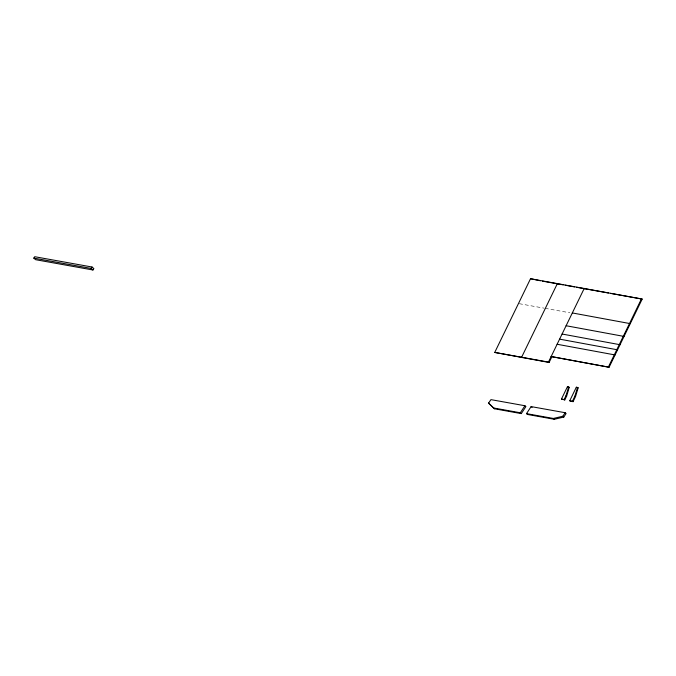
<?xml version="1.0" encoding="UTF-8"?>
<svg xmlns="http://www.w3.org/2000/svg" width="676" height="676" viewBox="0 0 676 676"><rect width="100%" height="100%" fill="white"/><g stroke="black" fill="none" stroke-linecap="round" stroke-linejoin="round"><path stroke-width="0.51" stroke-dasharray="3.38 2.54" d="M519.236 303.685L544.036 308.138M545.067 308.324L569.86 312.777"/><path stroke-width="1.01" d="M561.443 399.068L564.13 399.55L565.998 395.714L568.609 387.002L567.409 386.782L561.443 399.068L564.773 399.938L566.64 396.102L569.243 387.39L568.609 387.002M569.733 400.8L572.42 401.282L574.904 396.161L577.507 387.449L576.315 387.238L569.733 400.8L573.054 401.671L575.538 396.558L578.149 387.838L577.507 387.449M551.853 356.801L549.106 362.471L494.739 352.424L530.525 278.723L642.2 299.071L609.101 367.237L551.151 356.548L609.101 367.237M494.739 352.424L548.464 362.082L584.25 288.382L584.892 288.77M608.459 366.848L641.558 298.674M33.8 258.122L34.721 256.711L92.029 267.012L93.863 268.592L92.942 269.994L35.634 259.694L33.8 258.122L91.108 268.423L92.942 269.994M91.108 268.423L92.029 267.012M488.604 403.149L490.911 399.634L524.931 405.744L525.903 406.572L521.289 413.611L494.426 408.777L488.604 403.149L494.426 408.777M493.455 407.949L520.326 412.774L524.931 405.744M526.503 413.627L531.108 406.597L565.136 412.715L566.099 413.543L563.801 417.058L554.328 419.289L527.466 414.456L526.503 413.627L553.365 418.452L562.829 416.23L565.136 412.715M540.462 280.785L530.525 278.723M542.532 281.157L563.192 284.866M565.263 285.238L574.558 286.911M576.628 287.283L608.425 292.995M610.479 293.367L642.2 299.071M572.318 312.946L630.269 323.635M566.108 325.739L624.058 336.428M562.086 334.029L620.036 344.718M559.601 339.141L617.551 349.83M557.117 344.261L615.067 354.951M578.149 387.838L576.315 387.238M569.243 387.39L567.409 386.782M558.03 283.945L557.387 283.548L521.602 357.258L522.244 357.646M548.464 362.082L549.106 362.471M574.904 396.161L575.538 396.558M565.998 395.714L566.64 396.102M572.42 401.282L573.054 401.671M564.13 399.55L564.773 399.938M562.829 416.23L563.801 417.058M553.365 418.452L554.328 419.289M531.108 406.597L532.08 407.425M520.326 412.774L521.289 413.611"/></g></svg>
